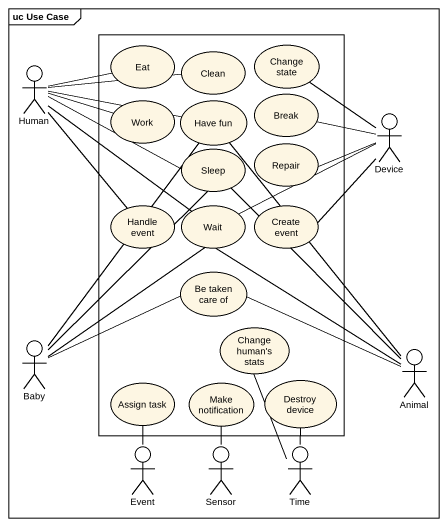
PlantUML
@startuml
mainframe uc Use Case
rectangle " " as rectangle1 {
  usecase Eat
  usecase Clean
  usecase "Change state" as Change_state
  usecase Work
  usecase "Have fun" as Have_fun
  usecase "Break" as Break_
  usecase Sleep
  usecase Repair
  usecase "Handle event" as Handle_event
  usecase Wait
  usecase "Create event" as Create_event
  usecase "Be taken care of" as Be_taken_care_of
  usecase "Change human's stats" as Change_human_s_stats
  usecase "Assign task" as Assign_task
  usecase "Make notification" as Make_notification
  usecase "Destroy device" as Destroy_device
}
actor Human
actor Device
actor Baby
actor Animal
actor Event
actor Sensor
actor Time
Human -right- Eat
Human -right- Clean
Human -right- Work
Human -right- Have_fun
Human -right- Sleep
Human -- Handle_event
Human -- Wait
Device -up- Change_state
Device -left- Break_
Device -left- Repair
Device -left- Wait
Device -- Create_event
Baby -up- Have_fun
Baby -up- Sleep
Baby -up- Wait
Baby -right- Be_taken_care_of
Animal -up- Have_fun
Animal -up- Sleep
Animal -up- Wait
Animal -left- Be_taken_care_of
Make_notification -- Sensor
Event -up- Assign_task
Time -up- Change_human_s_stats
Time -up- Destroy_device
@enduml
